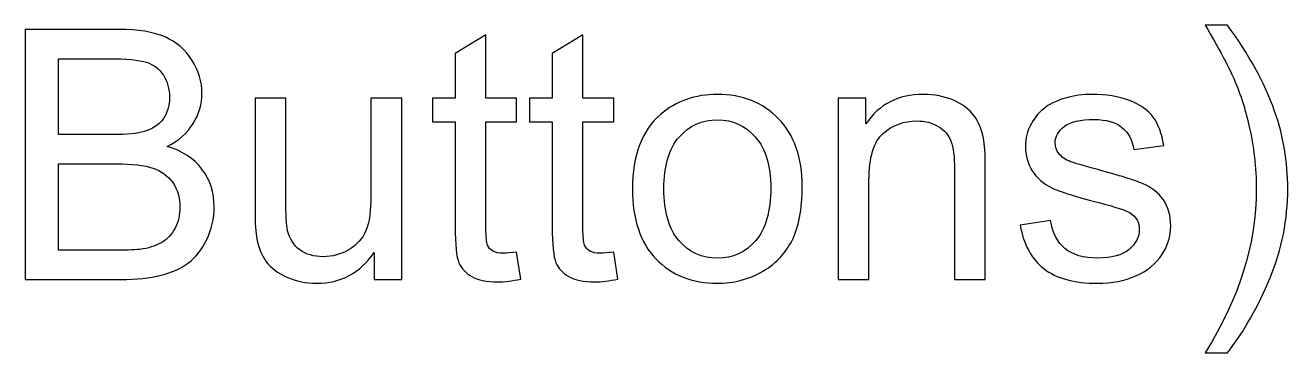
# Model space of a CAD drawing. Header units: millimetres. Extents: x 309 to 2032, y -1033 to 271.
# Drawn here: x 926.4 to 1018.2, y -254.4 to -230.6 of the extents above; entities that cross this region are included whole.
import ezdxf

# ---------------------------------------------------------------- set-up
doc = ezdxf.new("R2010")
doc.units = ezdxf.units.MM
doc.header["$MEASUREMENT"] = 0
doc.layers.add('Layer 1', color=7, linetype='Continuous')

msp = doc.modelspace()

# ---------------------------------------------------------------- linework, layer by layer
at = {"layer": 'Layer 1', "color": 250}
for points, knots in [([(926.3595, -249.0599), (926.3595, -249.0599), (926.3595, -230.8735), (926.3595, -230.8735), (926.3595, -230.8735), (933.1836, -230.8735), (933.1836, -230.8735), (934.5722, -230.8735), (935.6855, -231.0555), (936.528, -231.4238), (937.3662, -231.7921), (938.0223, -232.3594), (938.4965, -233.1256), (938.9748, -233.8876), (939.2119, -234.6877), (939.2119, -235.5259), (939.2119, -236.3006), (939.0002, -237.033), (938.5811, -237.7188), (938.162, -238.4046), (937.527, -238.9592), (936.6761, -239.3825), (937.7768, -239.7042), (938.6235, -240.2546), (939.2119, -241.0335), (939.8046, -241.8082), (940.1009, -242.7268), (940.1009, -243.7852), (940.1009, -244.6403), (939.9189, -245.4319), (939.559, -246.1643), (939.1992, -246.8967), (938.7547, -247.4597), (938.2255, -247.8576), (937.6964, -248.2513), (937.0317, -248.5519), (936.2359, -248.7551), (935.4358, -248.9583), (934.4579, -249.0599), (933.2979, -249.0599), (933.2979, -249.0599), (926.3595, -249.0599), (926.3595, -249.0599)], [0, 0, 0, 0, 0.0714286, 0.0714286, 0.0714286, 0.1428571, 0.1428571, 0.1428571, 0.2142857, 0.2142857, 0.2142857, 0.2857143, 0.2857143, 0.2857143, 0.3571429, 0.3571429, 0.3571429, 0.4285714, 0.4285714, 0.4285714, 0.5, 0.5, 0.5, 0.5714286, 0.5714286, 0.5714286, 0.6428571, 0.6428571, 0.6428571, 0.7142857, 0.7142857, 0.7142857, 0.7857143, 0.7857143, 0.7857143, 0.8571429, 0.8571429, 0.8571429, 0.9285714, 0.9285714, 0.9285714, 1, 1, 1, 1]), ([(962.1015, -247.066), (962.1015, -247.066), (962.4063, -249.0387), (962.4063, -249.0387), (961.7798, -249.17), (961.2167, -249.2377), (960.7257, -249.2377), (959.9171, -249.2377), (959.2906, -249.1107), (958.8418, -248.8525), (958.3973, -248.5942), (958.0841, -248.2598), (957.902, -247.8407), (957.72, -247.4216), (957.6311, -246.5411), (957.6311, -245.1991), (957.6311, -245.1991), (957.6311, -237.6045), (957.6311, -237.6045), (957.6311, -237.6045), (955.9801, -237.6045), (955.9801, -237.6045), (955.9801, -237.6045), (955.9801, -235.8773), (955.9801, -235.8773), (955.9801, -235.8773), (957.6311, -235.8773), (957.6311, -235.8773), (957.6311, -235.8773), (957.6311, -232.6176), (957.6311, -232.6176), (957.6311, -232.6176), (959.8663, -231.2757), (959.8663, -231.2757), (959.8663, -231.2757), (959.8663, -235.8773), (959.8663, -235.8773), (959.8663, -235.8773), (962.1015, -235.8773), (962.1015, -235.8773), (962.1015, -235.8773), (962.1015, -237.6045), (962.1015, -237.6045), (962.1015, -237.6045), (959.8663, -237.6045), (959.8663, -237.6045), (959.8663, -237.6045), (959.8663, -245.3261), (959.8663, -245.3261), (959.8663, -245.9653), (959.9044, -246.376), (959.9848, -246.558), (960.061, -246.74), (960.188, -246.884), (960.3658, -246.994), (960.5436, -247.0999), (960.7976, -247.1549), (961.1278, -247.1549), (961.3734, -247.1549), (961.6993, -247.1253), (962.1015, -247.066)], [0, 0, 0, 0, 0.05, 0.05, 0.05, 0.1, 0.1, 0.1, 0.15, 0.15, 0.15, 0.2, 0.2, 0.2, 0.25, 0.25, 0.25, 0.3, 0.3, 0.3, 0.35, 0.35, 0.35, 0.4, 0.4, 0.4, 0.45, 0.45, 0.45, 0.5, 0.5, 0.5, 0.55, 0.55, 0.55, 0.6, 0.6, 0.6, 0.65, 0.65, 0.65, 0.7, 0.7, 0.7, 0.75, 0.75, 0.75, 0.8, 0.8, 0.8, 0.85, 0.85, 0.85, 0.9, 0.9, 0.9, 0.95, 0.95, 0.95, 1, 1, 1, 1]), ([(969.1585, -247.066), (969.1585, -247.066), (969.4633, -249.0387), (969.4633, -249.0387), (968.8368, -249.17), (968.2737, -249.2377), (967.7827, -249.2377), (966.9741, -249.2377), (966.3476, -249.1107), (965.8988, -248.8525), (965.4543, -248.5942), (965.1411, -248.2598), (964.959, -247.8407), (964.777, -247.4216), (964.6881, -246.5411), (964.6881, -245.1991), (964.6881, -245.1991), (964.6881, -237.6045), (964.6881, -237.6045), (964.6881, -237.6045), (963.0371, -237.6045), (963.0371, -237.6045), (963.0371, -237.6045), (963.0371, -235.8773), (963.0371, -235.8773), (963.0371, -235.8773), (964.6881, -235.8773), (964.6881, -235.8773), (964.6881, -235.8773), (964.6881, -232.6176), (964.6881, -232.6176), (964.6881, -232.6176), (966.9233, -231.2757), (966.9233, -231.2757), (966.9233, -231.2757), (966.9233, -235.8773), (966.9233, -235.8773), (966.9233, -235.8773), (969.1585, -235.8773), (969.1585, -235.8773), (969.1585, -235.8773), (969.1585, -237.6045), (969.1585, -237.6045), (969.1585, -237.6045), (966.9233, -237.6045), (966.9233, -237.6045), (966.9233, -237.6045), (966.9233, -245.3261), (966.9233, -245.3261), (966.9233, -245.9653), (966.9614, -246.376), (967.0418, -246.558), (967.118, -246.74), (967.245, -246.884), (967.4228, -246.994), (967.6006, -247.0999), (967.8546, -247.1549), (968.1848, -247.1549), (968.4304, -247.1549), (968.7563, -247.1253), (969.1585, -247.066)], [0, 0, 0, 0, 0.05, 0.05, 0.05, 0.1, 0.1, 0.1, 0.15, 0.15, 0.15, 0.2, 0.2, 0.2, 0.25, 0.25, 0.25, 0.3, 0.3, 0.3, 0.35, 0.35, 0.35, 0.4, 0.4, 0.4, 0.45, 0.45, 0.45, 0.5, 0.5, 0.5, 0.55, 0.55, 0.55, 0.6, 0.6, 0.6, 0.65, 0.65, 0.65, 0.7, 0.7, 0.7, 0.75, 0.75, 0.75, 0.8, 0.8, 0.8, 0.85, 0.85, 0.85, 0.9, 0.9, 0.9, 0.95, 0.95, 0.95, 1, 1, 1, 1]), ([(1013.7905, -254.3939), (1013.7905, -254.3939), (1012.1903, -254.3939), (1012.1903, -254.3939), (1014.6626, -250.4273), (1015.8987, -246.4564), (1015.8987, -242.4813), (1015.8987, -240.9277), (1015.7209, -239.3867), (1015.3653, -237.8585), (1015.0859, -236.6181), (1014.6922, -235.4286), (1014.1884, -234.2856), (1013.8667, -233.5447), (1013.1978, -232.3044), (1012.1903, -230.5687), (1012.1903, -230.5687), (1013.7905, -230.5687), (1013.7905, -230.5687), (1015.3399, -232.643), (1016.4871, -234.7258), (1017.2322, -236.8171), (1017.8672, -238.6163), (1018.1847, -240.5001), (1018.1847, -242.4686), (1018.1847, -244.6996), (1017.7571, -246.8586), (1016.902, -248.9414), (1016.0511, -251.0242), (1015.0139, -252.8403), (1013.7905, -254.3939)], [0, 0, 0, 0, 0.1, 0.1, 0.1, 0.2, 0.2, 0.2, 0.3, 0.3, 0.3, 0.4, 0.4, 0.4, 0.5, 0.5, 0.5, 0.6, 0.6, 0.6, 0.7, 0.7, 0.7, 0.8, 0.8, 0.8, 0.9, 0.9, 0.9, 1, 1, 1, 1]), ([(928.7725, -238.5189), (928.7725, -238.5189), (932.7053, -238.5189), (932.7053, -238.5189), (933.7721, -238.5189), (934.5383, -238.4469), (934.9997, -238.3072), (935.6136, -238.1252), (936.075, -237.8204), (936.384, -237.3971), (936.6931, -236.9737), (936.8497, -236.4446), (936.8497, -235.8053), (936.8497, -235.2), (936.7058, -234.6666), (936.4137, -234.2094), (936.1258, -233.7479), (935.7109, -233.4304), (935.1733, -233.2611), (934.6357, -233.0918), (933.7128, -233.0071), (932.4089, -233.0071), (932.4089, -233.0071), (928.7725, -233.0071), (928.7725, -233.0071), (928.7725, -233.0071), (928.7725, -238.5189), (928.7725, -238.5189)], [0, 0, 0, 0, 0.1111111, 0.1111111, 0.1111111, 0.2222222, 0.2222222, 0.2222222, 0.3333333, 0.3333333, 0.3333333, 0.4444444, 0.4444444, 0.4444444, 0.5555556, 0.5555556, 0.5555556, 0.6666667, 0.6666667, 0.6666667, 0.7777778, 0.7777778, 0.7777778, 0.8888889, 0.8888889, 0.8888889, 1, 1, 1, 1]), ([(951.7341, -249.0599), (951.7341, -249.0599), (951.7341, -247.0999), (951.7341, -247.0999), (950.7096, -248.5942), (949.3211, -249.3393), (947.5643, -249.3393), (946.7896, -249.3393), (946.0657, -249.1911), (945.3926, -248.8948), (944.7195, -248.5942), (944.2199, -248.2217), (943.894, -247.773), (943.568, -247.32), (943.3394, -246.7697), (943.2082, -246.1177), (943.1193, -245.6775), (943.0727, -244.9832), (943.0727, -244.0349), (943.0727, -244.0349), (943.0727, -235.8773), (943.0727, -235.8773), (943.0727, -235.8773), (945.3079, -235.8773), (945.3079, -235.8773), (945.3079, -235.8773), (945.3079, -243.1713), (945.3079, -243.1713), (945.3079, -244.3355), (945.3545, -245.1229), (945.4434, -245.5251), (945.5831, -246.1135), (945.8794, -246.5707), (946.3366, -246.9051), (946.7896, -247.2396), (947.3484, -247.4089), (948.0172, -247.4089), (948.6861, -247.4089), (949.3126, -247.2396), (949.8968, -246.8967), (950.481, -246.5538), (950.8959, -246.0839), (951.1414, -245.4954), (951.3827, -244.907), (951.5055, -244.0476), (951.5055, -242.9258), (951.5055, -242.9258), (951.5055, -235.8773), (951.5055, -235.8773), (951.5055, -235.8773), (953.7407, -235.8773), (953.7407, -235.8773), (953.7407, -235.8773), (953.7407, -249.0599), (953.7407, -249.0599), (953.7407, -249.0599), (951.7341, -249.0599), (951.7341, -249.0599)], [0, 0, 0, 0, 0.0526316, 0.0526316, 0.0526316, 0.1052632, 0.1052632, 0.1052632, 0.1578947, 0.1578947, 0.1578947, 0.2105263, 0.2105263, 0.2105263, 0.2631579, 0.2631579, 0.2631579, 0.3157895, 0.3157895, 0.3157895, 0.3684211, 0.3684211, 0.3684211, 0.4210526, 0.4210526, 0.4210526, 0.4736842, 0.4736842, 0.4736842, 0.5263158, 0.5263158, 0.5263158, 0.5789474, 0.5789474, 0.5789474, 0.6315789, 0.6315789, 0.6315789, 0.6842105, 0.6842105, 0.6842105, 0.7368421, 0.7368421, 0.7368421, 0.7894737, 0.7894737, 0.7894737, 0.8421053, 0.8421053, 0.8421053, 0.8947368, 0.8947368, 0.8947368, 0.9473684, 0.9473684, 0.9473684, 1, 1, 1, 1]), ([(970.5259, -242.4686), (970.5259, -240.0344), (971.2032, -238.231), (972.5621, -237.0584), (973.6924, -236.0847), (975.0767, -235.5979), (976.7066, -235.5979), (978.5142, -235.5979), (979.9959, -236.1906), (981.1473, -237.3759), (982.2946, -238.557), (982.8703, -240.1953), (982.8703, -242.2823), (982.8703, -243.9757), (982.6163, -245.3049), (982.1083, -246.2744), (981.6003, -247.2438), (980.8595, -247.9973), (979.8858, -248.535), (978.9164, -249.0726), (977.8538, -249.3393), (976.7066, -249.3393), (974.8608, -249.3393), (973.3707, -248.7509), (972.2319, -247.5698), (971.0932, -246.3887), (970.5259, -244.6869), (970.5259, -242.4686)], [0, 0, 0, 0, 0.1111111, 0.1111111, 0.1111111, 0.2222222, 0.2222222, 0.2222222, 0.3333333, 0.3333333, 0.3333333, 0.4444444, 0.4444444, 0.4444444, 0.5555556, 0.5555556, 0.5555556, 0.6666667, 0.6666667, 0.6666667, 0.7777778, 0.7777778, 0.7777778, 0.8888889, 0.8888889, 0.8888889, 1, 1, 1, 1]), ([(985.4907, -249.0599), (985.4907, -249.0599), (985.4907, -235.8773), (985.4907, -235.8773), (985.4907, -235.8773), (987.4973, -235.8773), (987.4973, -235.8773), (987.4973, -235.8773), (987.4973, -237.7484), (987.4973, -237.7484), (988.4625, -236.3133), (989.8595, -235.5979), (991.6841, -235.5979), (992.4799, -235.5979), (993.2081, -235.7418), (993.8727, -236.0255), (994.5373, -236.3091), (995.0369, -236.6859), (995.3671, -237.1473), (995.6973, -237.6087), (995.9301, -238.1591), (996.0613, -238.7941), (996.1418, -239.2089), (996.1841, -239.9328), (996.1841, -240.9658), (996.1841, -240.9658), (996.1841, -249.0599), (996.1841, -249.0599), (996.1841, -249.0599), (993.9489, -249.0599), (993.9489, -249.0599), (993.9489, -249.0599), (993.9489, -241.0504), (993.9489, -241.0504), (993.9489, -240.1403), (993.8642, -239.4587), (993.6907, -239.01), (993.5171, -238.5612), (993.2081, -238.2014), (992.7678, -237.9305), (992.3275, -237.6638), (991.8068, -237.5283), (991.2142, -237.5283), (990.2659, -237.5283), (989.4489, -237.8289), (988.7588, -238.4342), (988.0688, -239.0354), (987.7259, -240.1826), (987.7259, -241.8675), (987.7259, -241.8675), (987.7259, -249.0599), (987.7259, -249.0599), (987.7259, -249.0599), (985.4907, -249.0599), (985.4907, -249.0599)], [0, 0, 0, 0, 0.0555556, 0.0555556, 0.0555556, 0.1111111, 0.1111111, 0.1111111, 0.1666667, 0.1666667, 0.1666667, 0.2222222, 0.2222222, 0.2222222, 0.2777778, 0.2777778, 0.2777778, 0.3333333, 0.3333333, 0.3333333, 0.3888889, 0.3888889, 0.3888889, 0.4444444, 0.4444444, 0.4444444, 0.5, 0.5, 0.5, 0.5555556, 0.5555556, 0.5555556, 0.6111111, 0.6111111, 0.6111111, 0.6666667, 0.6666667, 0.6666667, 0.7222222, 0.7222222, 0.7222222, 0.7777778, 0.7777778, 0.7777778, 0.8333333, 0.8333333, 0.8333333, 0.8888889, 0.8888889, 0.8888889, 0.9444444, 0.9444444, 0.9444444, 1, 1, 1, 1]), ([(998.7283, -245.1229), (998.7283, -245.1229), (1000.9381, -244.7673), (1000.9381, -244.7673), (1001.0609, -245.6521), (1001.408, -246.3294), (1001.9753, -246.8035), (1002.5425, -247.2734), (1003.3384, -247.5105), (1004.3544, -247.5105), (1005.3831, -247.5105), (1006.1451, -247.3031), (1006.6446, -246.884), (1007.1399, -246.4691), (1007.3897, -245.978), (1007.3897, -245.415), (1007.3897, -244.9112), (1007.1653, -244.5133), (1006.7208, -244.2254), (1006.4076, -244.0265), (1005.6456, -243.7767), (1004.4348, -243.4677), (1002.8008, -243.057), (1001.6705, -242.7014), (1001.0355, -242.4009), (1000.4047, -242.0961), (999.9263, -241.6812), (999.6004, -241.1478), (999.2744, -240.6186), (999.1093, -240.0302), (999.1093, -239.3867), (999.1093, -238.7983), (999.2448, -238.2564), (999.5115, -237.7569), (999.7824, -237.2574), (1000.1465, -236.8425), (1000.6079, -236.5123), (1000.955, -236.2583), (1001.4292, -236.0424), (1002.0261, -235.8646), (1002.6272, -235.6868), (1003.2664, -235.5979), (1003.9522, -235.5979), (1004.9852, -235.5979), (1005.8911, -235.7461), (1006.67, -236.0466), (1007.4532, -236.343), (1008.0289, -236.7494), (1008.4015, -237.2574), (1008.7698, -237.7696), (1009.028, -238.4512), (1009.1677, -239.3063), (1009.1677, -239.3063), (1006.9833, -239.6111), (1006.9833, -239.6111), (1006.8859, -238.9253), (1006.5981, -238.3877), (1006.1239, -238.0024), (1005.6498, -237.6172), (1004.9809, -237.4267), (1004.1131, -237.4267), (1003.0929, -237.4267), (1002.3605, -237.596), (1001.9245, -237.9347), (1001.4884, -238.2734), (1001.2683, -238.6713), (1001.2683, -239.1243), (1001.2683, -239.4121), (1001.3572, -239.6746), (1001.5392, -239.9074), (1001.7213, -240.1445), (1002.0049, -240.3435), (1002.3944, -240.5001), (1002.6187, -240.5848), (1003.2707, -240.7753), (1004.3629, -241.0716), (1005.9377, -241.4907), (1007.0383, -241.8378), (1007.6649, -242.1045), (1008.2914, -242.3712), (1008.7825, -242.7649), (1009.1381, -243.2729), (1009.4979, -243.7852), (1009.6757, -244.4202), (1009.6757, -245.1822), (1009.6757, -245.923), (1009.4598, -246.6215), (1009.0238, -247.2777), (1008.5877, -247.9338), (1007.9612, -248.4418), (1007.1442, -248.8017), (1006.3229, -249.1615), (1005.3958, -249.3393), (1004.3629, -249.3393), (1002.6526, -249.3393), (1001.3445, -248.9837), (1000.447, -248.2767), (999.5496, -247.5655), (998.9781, -246.5157), (998.7283, -245.1229)], [0, 0, 0, 0, 0.030303, 0.030303, 0.030303, 0.0606061, 0.0606061, 0.0606061, 0.0909091, 0.0909091, 0.0909091, 0.1212121, 0.1212121, 0.1212121, 0.1515152, 0.1515152, 0.1515152, 0.1818182, 0.1818182, 0.1818182, 0.2121212, 0.2121212, 0.2121212, 0.2424242, 0.2424242, 0.2424242, 0.2727273, 0.2727273, 0.2727273, 0.3030303, 0.3030303, 0.3030303, 0.3333333, 0.3333333, 0.3333333, 0.3636364, 0.3636364, 0.3636364, 0.3939394, 0.3939394, 0.3939394, 0.4242424, 0.4242424, 0.4242424, 0.4545455, 0.4545455, 0.4545455, 0.4848485, 0.4848485, 0.4848485, 0.5151515, 0.5151515, 0.5151515, 0.5454545, 0.5454545, 0.5454545, 0.5757576, 0.5757576, 0.5757576, 0.6060606, 0.6060606, 0.6060606, 0.6363636, 0.6363636, 0.6363636, 0.6666667, 0.6666667, 0.6666667, 0.6969697, 0.6969697, 0.6969697, 0.7272727, 0.7272727, 0.7272727, 0.7575758, 0.7575758, 0.7575758, 0.7878788, 0.7878788, 0.7878788, 0.8181818, 0.8181818, 0.8181818, 0.8484848, 0.8484848, 0.8484848, 0.8787879, 0.8787879, 0.8787879, 0.9090909, 0.9090909, 0.9090909, 0.9393939, 0.9393939, 0.9393939, 0.969697, 0.969697, 0.969697, 1, 1, 1, 1]), ([(972.8119, -242.4728), (972.8119, -244.1577), (973.1802, -245.4192), (973.9168, -246.2532), (974.6576, -247.0914), (975.5847, -247.5105), (976.7066, -247.5105), (977.8157, -247.5105), (978.7386, -247.0914), (979.4794, -246.249), (980.216, -245.4065), (980.5843, -244.1238), (980.5843, -242.4009), (980.5843, -240.7753), (980.2118, -239.5434), (979.4709, -238.7094), (978.7301, -237.8712), (977.8072, -237.4521), (976.7066, -237.4521), (975.5847, -237.4521), (974.6576, -237.867), (973.9168, -238.7009), (973.1802, -239.5349), (972.8119, -240.7922), (972.8119, -242.4728)], [0, 0, 0, 0, 0.125, 0.125, 0.125, 0.25, 0.25, 0.25, 0.375, 0.375, 0.375, 0.5, 0.5, 0.5, 0.625, 0.625, 0.625, 0.75, 0.75, 0.75, 0.875, 0.875, 0.875, 1, 1, 1, 1]), ([(928.7725, -246.9263), (928.7725, -246.9263), (933.3022, -246.9263), (933.3022, -246.9263), (934.0811, -246.9263), (934.6272, -246.8967), (934.9447, -246.8374), (935.495, -246.74), (935.9607, -246.5749), (936.3332, -246.3421), (936.7058, -246.1093), (937.0106, -245.7706), (937.2519, -245.3261), (937.4932, -244.8816), (937.6117, -244.3694), (937.6117, -243.7894), (937.6117, -243.1078), (937.4381, -242.5194), (937.0868, -242.0156), (936.7396, -241.5119), (936.257, -241.1605), (935.639, -240.9573), (935.0251, -240.7541), (934.1361, -240.6525), (932.9804, -240.6525), (932.9804, -240.6525), (928.7725, -240.6525), (928.7725, -240.6525), (928.7725, -240.6525), (928.7725, -246.9263), (928.7725, -246.9263)], [0, 0, 0, 0, 0.1, 0.1, 0.1, 0.2, 0.2, 0.2, 0.3, 0.3, 0.3, 0.4, 0.4, 0.4, 0.5, 0.5, 0.5, 0.6, 0.6, 0.6, 0.7, 0.7, 0.7, 0.8, 0.8, 0.8, 0.9, 0.9, 0.9, 1, 1, 1, 1])]:
    msp.add_open_spline(points, degree=3, knots=knots, dxfattribs=at)

doc.saveas('drawing.dxf')
